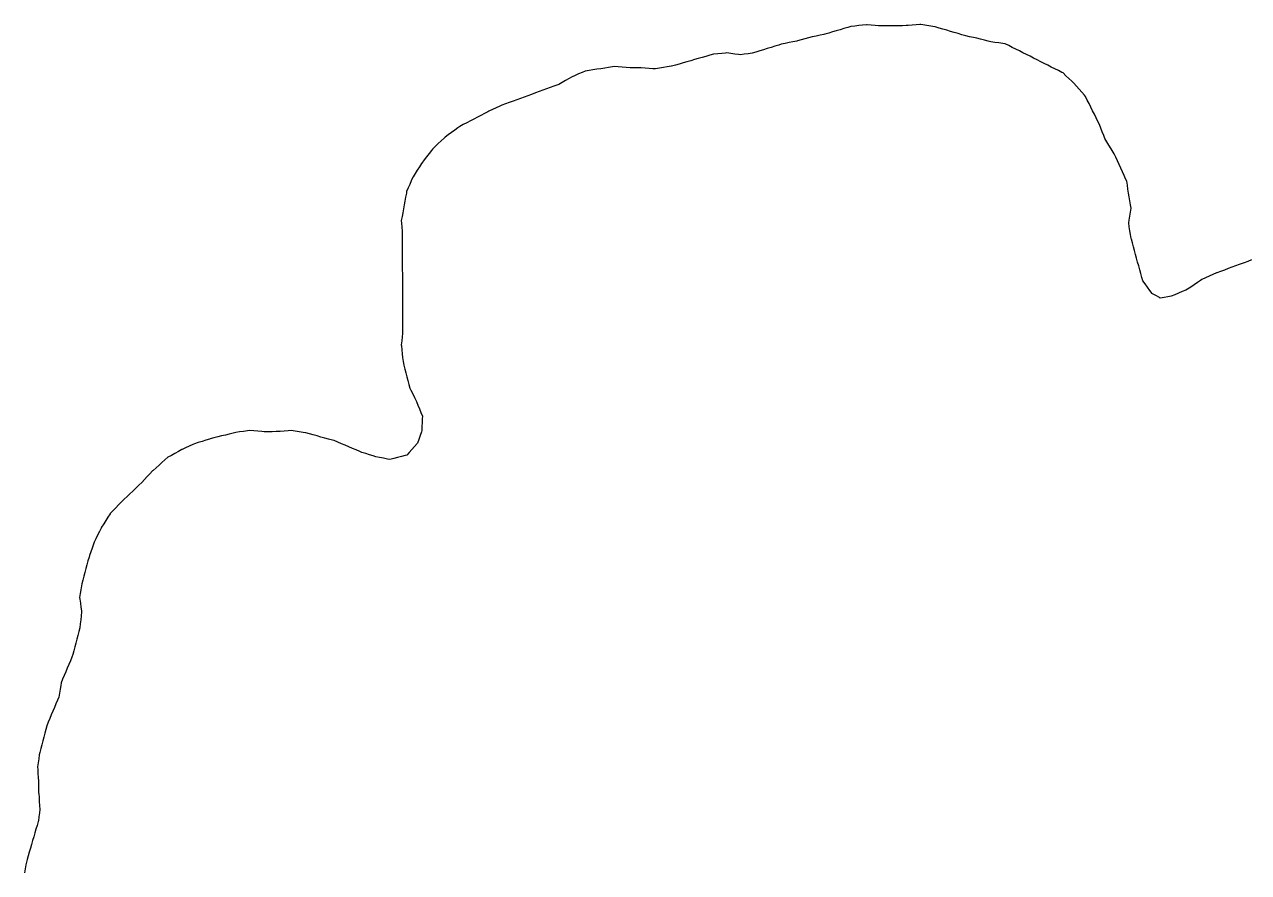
# Model space of a CAD drawing. Header units: millimetres. Extents: x 0 to 3094, y 578 to 2491.
# Drawn here: x 1721.3 to 2029.9, y 1864.3 to 2077.9 of the extents above; entities that cross this region are included whole.
import ezdxf

# ---------------------------------------------------------------- set-up
doc = ezdxf.new("R2010")
doc.units = ezdxf.units.MM
doc.layers.add('ALL_ISLANDS', color=7, linetype='Continuous')
doc.layers.add('OUTLINE_ISLAND_06', color=7, linetype='Continuous')

msp = doc.modelspace()

# ---------------------------------------------------------------- linework, layer by layer
at = {"layer": 'ALL_ISLANDS'}
msp.add_lwpolyline([(2030.7127, 2018.6146), (2029.7817, 2018.2495), (2028.8507, 2017.8845), (2028.5485, 2017.7757), (2027.6076, 2017.437), (2026.6667, 2017.0982), (2025.7259, 2016.7595), (2024.785, 2016.4208), (2023.8441, 2016.082), (2022.9032, 2015.7433), (2021.9623, 2015.4046), (2021.8243, 2015.3418), (2020.914, 2014.9279), (2020.0037, 2014.5139), (2019.0934, 2014.0999), (2018.1831, 2013.686), (2017.8525, 2013.4613), (2017.0254, 2012.8993), (2016.1982, 2012.3373), (2015.3711, 2011.7753), (2014.544, 2011.2133), (2014.1065, 2011.0294), (2013.1847, 2010.6418), (2012.2629, 2010.2542), (2011.341, 2009.8666), (2010.4192, 2009.479), (2009.6175, 2009.3482), (2008.6306, 2009.187), (2007.6437, 2009.0259), (2007.4404, 2009.1399), (2006.5684, 2009.6294), (2005.6963, 2010.1188), (2005.664, 2010.1616), (2005.0616, 2010.9598), (2004.4591, 2011.7579), (2003.8567, 2012.5561), (2003.2542, 2013.3542), (2003.019, 2014.2184), (2002.7563, 2015.1833), (2002.4936, 2016.1482), (2002.231, 2017.1131), (2001.9683, 2018.078), (2001.7056, 2019.0429), (2001.443, 2020.0078), (2001.1803, 2020.9726), (2000.9176, 2021.9375), (2000.655, 2022.9024), (2000.3923, 2023.8673), (2000.3682, 2024.0113), (2000.2031, 2024.9976), (2000.0381, 2025.9839), (1999.873, 2026.9701), (1999.7079, 2027.9564), (1999.8279, 2028.6806), (1999.9914, 2029.6672), (2000.1549, 2030.6537), (2000.3185, 2031.6402), (2000.1759, 2032.5215), (2000.0162, 2033.5087), (1999.8565, 2034.4959), (1999.6968, 2035.483), (1999.5371, 2036.4702), (1999.3775, 2037.4574), (1999.2178, 2038.4445), (1998.9501, 2039.025), (1998.5314, 2039.9332), (1998.1127, 2040.8413), (1997.694, 2041.7494), (1997.2753, 2042.6575), (1996.8565, 2043.5656), (1996.4378, 2044.4738), (1996.0191, 2045.3819), (1995.7728, 2045.7922), (1995.2581, 2046.6495), (1994.7434, 2047.5069), (1994.2287, 2048.3643), (1993.714, 2049.2216), (1993.4185, 2049.9781), (1993.0547, 2050.9095), (1992.6909, 2051.841), (1992.3271, 2052.7725), (1991.9472, 2053.5355), (1991.5014, 2054.4306), (1991.0556, 2055.3257), (1990.6098, 2056.2209), (1990.1641, 2057.116), (1989.7183, 2058.0112), (1989.2725, 2058.9063), (1988.8267, 2059.8015), (1988.5343, 2060.1334), (1987.8731, 2060.8837), (1987.212, 2061.634), (1986.5509, 2062.3842), (1985.8897, 2063.1345), (1985.3492, 2063.6504), (1984.6258, 2064.3409), (1983.9024, 2065.0313), (1983.179, 2065.7217), (1982.878, 2065.8732), (1981.9848, 2066.3228), (1981.0916, 2066.7724), (1980.1983, 2067.222), (1979.3051, 2067.6716), (1978.4119, 2068.1212), (1977.5187, 2068.5708), (1976.6254, 2069.0204), (1975.7322, 2069.47), (1974.839, 2069.9197), (1973.9457, 2070.3693), (1973.0525, 2070.8189), (1972.1593, 2071.2685), (1971.2661, 2071.7181), (1970.3728, 2072.1677), (1969.4796, 2072.6173), (1968.5864, 2073.0669), (1967.9639, 2073.1481), (1966.9723, 2073.2773), (1965.9806, 2073.4066), (1964.989, 2073.5359), (1964.28, 2073.7308), (1963.3158, 2073.996), (1962.3516, 2074.2611), (1961.3874, 2074.5262), (1960.5973, 2074.6801), (1959.6157, 2074.8713), (1958.6342, 2075.0624), (1958.6153, 2075.068), (1957.6563, 2075.3516), (1956.6974, 2075.6352), (1955.7384, 2075.9188), (1954.7795, 2076.2024), (1953.8206, 2076.4861), (1952.8616, 2076.7697), (1951.9027, 2077.0533), (1950.9437, 2077.3369), (1950.2921, 2077.4384), (1949.304, 2077.5924), (1948.3159, 2077.7463), (1947.3279, 2077.9003), (1947.09, 2077.9373), (1946.0945, 2077.8425), (1945.099, 2077.7478), (1944.1035, 2077.653), (1943.6468, 2077.6499), (1942.6469, 2077.6431), (1941.6469, 2077.6363), (1940.6469, 2077.6295), (1939.6469, 2077.6228), (1938.647, 2077.616), (1937.647, 2077.6092), (1936.647, 2077.6024), (1935.7897, 2077.6807), (1934.7938, 2077.7717), (1933.798, 2077.8627), (1933.6196, 2077.845), (1932.6244, 2077.7467), (1931.6293, 2077.6484), (1930.6341, 2077.5501), (1929.639, 2077.4518), (1928.8608, 2077.2151), (1927.904, 2076.9242), (1926.9473, 2076.6332), (1925.9906, 2076.3422), (1925.0338, 2076.0513), (1924.0771, 2075.7603), (1923.1204, 2075.4693), (1922.8801, 2075.4189), (1921.9014, 2075.2136), (1920.9227, 2075.0083), (1919.944, 2074.803), (1918.9653, 2074.5977), (1918.0957, 2074.3509), (1917.1337, 2074.0779), (1916.1717, 2073.805), (1916.035, 2073.7765), (1915.056, 2073.5727), (1914.077, 2073.3689), (1913.098, 2073.165), (1912.119, 2072.9612), (1911.458, 2072.7594), (1910.5016, 2072.4673), (1909.5452, 2072.1753), (1908.5888, 2071.8833), (1907.6324, 2071.5912), (1906.676, 2071.2992), (1905.7196, 2071.0071), (1904.7632, 2070.7151), (1903.7745, 2070.5738), (1902.7845, 2070.4324), (1901.7946, 2070.2909), (1901.3647, 2070.3531), (1900.3751, 2070.4964), (1899.3854, 2070.6397), (1898.3957, 2070.783), (1898.0927, 2070.754), (1897.0973, 2070.6585), (1896.1019, 2070.5631), (1895.1064, 2070.4676), (1895.0399, 2070.4486), (1894.0782, 2070.1745), (1893.1166, 2069.9004), (1892.1549, 2069.6263), (1891.1932, 2069.3522), (1890.2315, 2069.0781), (1889.2698, 2068.804), (1888.3081, 2068.5299), (1887.3464, 2068.2558), (1886.3847, 2067.9817), (1885.423, 2067.7075), (1884.4613, 2067.4334), (1884.3605, 2067.4162), (1883.3748, 2067.2479), (1882.389, 2067.0795), (1881.4033, 2066.9111), (1880.4176, 2066.7428), (1879.7714, 2066.7889), (1878.7739, 2066.8601), (1877.7764, 2066.9313), (1876.779, 2067.0025), (1876.0153, 2067.0059), (1875.0153, 2067.0104), (1874.0153, 2067.0149), (1874.0148, 2067.0149), (1873.0176, 2067.0899), (1872.0204, 2067.1649), (1871.0232, 2067.2399), (1870.026, 2067.3149), (1869.5701, 2067.2467), (1868.5811, 2067.0988), (1867.5921, 2066.9509), (1866.6031, 2066.803), (1865.6141, 2066.6551), (1864.6251, 2066.5072), (1863.6361, 2066.3593), (1862.6471, 2066.2114), (1861.9338, 2065.885), (1861.0245, 2065.4689), (1860.1151, 2065.0528), (1859.2058, 2064.6368), (1858.6211, 2064.3078), (1857.7495, 2063.8176), (1856.8779, 2063.3273), (1856.0063, 2062.8371), (1855.743, 2062.7407), (1854.8039, 2062.3971), (1853.8648, 2062.0535), (1852.9257, 2061.7099), (1851.9865, 2061.3663), (1851.0474, 2061.0227), (1850.1083, 2060.6791), (1849.1692, 2060.3355), (1848.2301, 2059.9919), (1847.291, 2059.6483), (1846.3519, 2059.3046), (1845.4127, 2058.961), (1844.4736, 2058.6174), (1843.5345, 2058.2738), (1842.5954, 2057.9302), (1841.6563, 2057.5866), (1841.1227, 2057.3384), (1840.2161, 2056.9165), (1839.3094, 2056.4946), (1838.4027, 2056.0728), (1838.1615, 2055.9476), (1837.2739, 2055.4871), (1836.3862, 2055.0266), (1835.4986, 2054.566), (1834.611, 2054.1055), (1833.7233, 2053.645), (1832.8357, 2053.1845), (1831.948, 2052.7239), (1831.0604, 2052.2634), (1830.5893, 2051.9244), (1829.7777, 2051.3402), (1828.966, 2050.7561), (1828.1544, 2050.1719), (1827.3428, 2049.5878), (1827.0819, 2049.3376), (1826.3601, 2048.6454), (1825.6384, 2047.9533), (1824.9167, 2047.2611), (1824.1949, 2046.5689), (1823.9186, 2046.2083), (1823.3104, 2045.4145), (1822.7022, 2044.6207), (1822.094, 2043.8269), (1821.4858, 2043.0331), (1821.4253, 2042.9391), (1820.8842, 2042.0982), (1820.343, 2041.2573), (1819.8018, 2040.4164), (1819.2607, 2039.5754), (1819.2297, 2039.5032), (1818.836, 2038.5839), (1818.4424, 2037.6646), (1818.0487, 2036.7454), (1817.6551, 2035.8261), (1817.5823, 2035.4341), (1817.3997, 2034.4509), (1817.2171, 2033.4677), (1817.0346, 2032.4845), (1816.852, 2031.5013), (1816.6695, 2030.5181), (1816.4869, 2029.5349), (1816.3044, 2028.5517), (1816.3512, 2027.8921), (1816.422, 2026.8946), (1816.4929, 2025.8971), (1816.5637, 2024.8996), (1816.5642, 2024.1085), (1816.5648, 2023.1085), (1816.5654, 2022.1085), (1816.566, 2021.1085), (1816.5666, 2020.1085), (1816.5672, 2019.1085), (1816.5678, 2018.1085), (1816.5684, 2017.1085), (1816.569, 2016.1085), (1816.5695, 2015.1085), (1816.5701, 2014.1085), (1816.5707, 2013.1085), (1816.5713, 2012.1085), (1816.5719, 2011.1085), (1816.5725, 2010.1085), (1816.5731, 2009.1085), (1816.5737, 2008.1085), (1816.5743, 2007.1085), (1816.5749, 2006.1085), (1816.5755, 2005.1085), (1816.5761, 2004.1085), (1816.5767, 2003.1085), (1816.5773, 2002.1085), (1816.5779, 2001.1085), (1816.5785, 2000.1085), (1816.4964, 1999.2207), (1816.4044, 1998.225), (1816.3124, 1997.2292), (1816.3366, 1996.9902), (1816.4375, 1995.9953), (1816.5383, 1995.0004), (1816.6391, 1994.0055), (1816.7399, 1993.0106), (1816.9753, 1992.1065), (1817.2274, 1991.1388), (1817.4794, 1990.171), (1817.7314, 1989.2033), (1817.9834, 1988.2356), (1818.2354, 1987.2679), (1818.4874, 1986.3001), (1818.7439, 1985.7835), (1819.1886, 1984.8878), (1819.6332, 1983.992), (1820.0778, 1983.0963), (1820.1454, 1982.9278), (1820.5174, 1981.9996), (1820.8895, 1981.0713), (1821.2615, 1980.1431), (1821.6335, 1979.2149), (1821.6079, 1978.6238), (1821.5646, 1977.6247), (1821.5213, 1976.6256), (1821.4779, 1975.6266), (1821.3662, 1975.2996), (1821.0427, 1974.3534), (1820.7192, 1973.4072), (1820.3957, 1972.461), (1820.3264, 1972.3831), (1819.6617, 1971.636), (1818.997, 1970.8889), (1818.3323, 1970.1418), (1817.6676, 1969.3947), (1817.3061, 1969.3054), (1816.3353, 1969.0655), (1815.3645, 1968.8256), (1814.3937, 1968.5857), (1813.4229, 1968.3458), (1812.817, 1968.4621), (1811.8349, 1968.6504), (1810.8528, 1968.8388), (1809.8707, 1969.0272), (1809.2548, 1969.2247), (1808.3026, 1969.5301), (1807.3503, 1969.8354), (1806.3981, 1970.1408), (1805.8656, 1970.3659), (1804.9445, 1970.7553), (1804.0235, 1971.1447), (1803.1024, 1971.5341), (1802.1813, 1971.9235), (1801.2602, 1972.3129), (1800.3392, 1972.7023), (1799.4181, 1973.0916), (1798.9521, 1973.2184), (1797.9872, 1973.481), (1797.0223, 1973.7435), (1796.0574, 1974.006), (1795.0924, 1974.2686), (1794.1275, 1974.5311), (1793.1626, 1974.7936), (1792.1977, 1975.0562), (1791.5274, 1975.1589), (1790.539, 1975.3105), (1789.5505, 1975.462), (1788.5621, 1975.6135), (1787.7693, 1975.5487), (1786.7726, 1975.4673), (1785.7759, 1975.3858), (1785.7226, 1975.3849), (1784.7227, 1975.3676), (1783.7229, 1975.3504), (1782.723, 1975.3331), (1781.7232, 1975.3159), (1781.1433, 1975.3642), (1780.1468, 1975.4472), (1779.1502, 1975.5302), (1778.1537, 1975.6132), (1777.5355, 1975.5384), (1776.5427, 1975.4182), (1775.55, 1975.298), (1774.5572, 1975.1778), (1773.8878, 1975.0064), (1772.919, 1974.7584), (1771.9503, 1974.5103), (1770.9815, 1974.2623), (1770.0128, 1974.0143), (1769.044, 1973.7662), (1768.0753, 1973.5182), (1767.9875, 1973.4903), (1767.0345, 1973.1874), (1766.0815, 1972.8844), (1765.1285, 1972.5815), (1764.1755, 1972.2785), (1763.7499, 1972.0843), (1762.8401, 1971.6692), (1761.9303, 1971.254), (1761.0206, 1970.8389), (1760.9913, 1970.8229), (1760.1145, 1970.342), (1759.2378, 1969.8611), (1758.361, 1969.3802), (1757.4842, 1968.8993), (1757.4787, 1968.8946), (1756.7252, 1968.2372), (1755.9717, 1967.5797), (1755.2181, 1966.9223), (1754.4646, 1966.2649), (1753.711, 1965.6075), (1753.5938, 1965.483), (1752.9081, 1964.7551), (1752.2225, 1964.0271), (1751.5369, 1963.2992), (1750.8512, 1962.5713), (1750.1656, 1961.8433), (1750.0812, 1961.7646), (1749.3501, 1961.0823), (1748.6191, 1960.4001), (1747.888, 1959.7178), (1747.1569, 1959.0355), (1746.4258, 1958.3532), (1746.4247, 1958.3521), (1745.7279, 1957.6349), (1745.031, 1956.9177), (1744.3341, 1956.2005), (1743.6372, 1955.4833), (1742.9404, 1954.7661), (1742.8692, 1954.6534), (1742.3353, 1953.8078), (1741.8015, 1952.9622), (1741.2676, 1952.1167), (1740.7337, 1951.2711), (1740.6323, 1951.0684), (1740.1847, 1950.1741), (1739.7372, 1949.2799), (1739.2896, 1948.3856), (1738.8421, 1947.4913), (1738.6598, 1946.9712), (1738.3291, 1946.0274), (1737.9984, 1945.0837), (1737.6677, 1944.14), (1737.567, 1943.765), (1737.3076, 1942.7992), (1737.0481, 1941.8335), (1736.7887, 1940.8677), (1736.5293, 1939.9019), (1736.2699, 1938.9362), (1736.0105, 1937.9704), (1735.7511, 1937.0046), (1735.6751, 1936.525), (1735.5187, 1935.5373), (1735.3623, 1934.5496), (1735.2059, 1933.5619), (1735.2634, 1933.1545), (1735.4031, 1932.1643), (1735.5428, 1931.1741), (1735.6826, 1930.1839), (1735.658, 1929.9229), (1735.5643, 1928.9273), (1735.4706, 1927.9317), (1735.3769, 1926.9361), (1735.2832, 1925.9405), (1735.0339, 1924.9872), (1734.7808, 1924.0197), (1734.5277, 1923.0523), (1734.2747, 1922.0848), (1734.0216, 1921.1174), (1733.7686, 1920.1499), (1733.5155, 1919.1825), (1733.252, 1918.5574), (1732.8636, 1917.6359), (1732.4752, 1916.7144), (1732.0868, 1915.7929), (1731.6983, 1914.8715), (1731.3099, 1913.95), (1730.9215, 1913.0285), (1730.533, 1912.107), (1730.4222, 1911.4313), (1730.2603, 1910.4444), (1730.0984, 1909.4576), (1729.9366, 1908.4708), (1729.6194, 1907.7191), (1729.2306, 1906.7977), (1728.8419, 1905.8764), (1728.4532, 1904.955), (1728.0644, 1904.0337), (1727.6757, 1903.1123), (1727.2869, 1902.191), (1726.8982, 1901.2696), (1726.6538, 1900.3393), (1726.3997, 1899.3721), (1726.1456, 1898.4049), (1725.8915, 1897.4377), (1725.6375, 1896.4705), (1725.3834, 1895.5033), (1725.1293, 1894.5361), (1725.0333, 1893.9119), (1724.8812, 1892.9235), (1724.7292, 1891.9351), (1724.5771, 1890.9468), (1724.6304, 1890.2464), (1724.7062, 1889.2493), (1724.782, 1888.2522), (1724.8578, 1887.255), (1724.8602, 1886.3852), (1724.8629, 1885.3852), (1724.8656, 1884.3852), (1724.8822, 1884.1732), (1724.9603, 1883.1763), (1725.0384, 1882.1793), (1725.1166, 1881.1824), (1725.1947, 1880.1855), (1725.0756, 1879.3088), (1724.9409, 1878.3179), (1724.8062, 1877.327), (1724.748, 1877.1263), (1724.4693, 1876.1659), (1724.1906, 1875.2055), (1723.912, 1874.2451), (1723.6333, 1873.2847), (1723.3547, 1872.3243), (1723.076, 1871.3639), (1722.7973, 1870.4036), (1722.5187, 1869.4432), (1722.24, 1868.4828), (1721.9613, 1867.5224), (1721.6827, 1866.562), (1721.622, 1866.1926), (1721.4599, 1865.2058), (1721.2978, 1864.219)], dxfattribs=at)
at = {"layer": 'OUTLINE_ISLAND_06'}
msp.add_lwpolyline([(2030.7127, 2018.6146), (2029.7817, 2018.2495), (2028.8507, 2017.8845), (2028.5485, 2017.7757), (2027.6076, 2017.437), (2026.6667, 2017.0982), (2025.7259, 2016.7595), (2024.785, 2016.4208), (2023.8441, 2016.082), (2022.9032, 2015.7433), (2021.9623, 2015.4046), (2021.8243, 2015.3418), (2020.914, 2014.9279), (2020.0037, 2014.5139), (2019.0934, 2014.0999), (2018.1831, 2013.686), (2017.8525, 2013.4613), (2017.0254, 2012.8993), (2016.1982, 2012.3373), (2015.3711, 2011.7753), (2014.544, 2011.2133), (2014.1065, 2011.0294), (2013.1847, 2010.6418), (2012.2629, 2010.2542), (2011.341, 2009.8666), (2010.4192, 2009.479), (2009.6175, 2009.3482), (2008.6306, 2009.187), (2007.6437, 2009.0259), (2007.4404, 2009.1399), (2006.5684, 2009.6294), (2005.6963, 2010.1188), (2005.664, 2010.1616), (2005.0616, 2010.9598), (2004.4591, 2011.7579), (2003.8567, 2012.5561), (2003.2542, 2013.3542), (2003.019, 2014.2184), (2002.7563, 2015.1833), (2002.4936, 2016.1482), (2002.231, 2017.1131), (2001.9683, 2018.078), (2001.7056, 2019.0429), (2001.443, 2020.0078), (2001.1803, 2020.9726), (2000.9176, 2021.9375), (2000.655, 2022.9024), (2000.3923, 2023.8673), (2000.3682, 2024.0113), (2000.2031, 2024.9976), (2000.0381, 2025.9839), (1999.873, 2026.9701), (1999.7079, 2027.9564), (1999.8279, 2028.6806), (1999.9914, 2029.6672), (2000.1549, 2030.6537), (2000.3185, 2031.6402), (2000.1759, 2032.5215), (2000.0162, 2033.5087), (1999.8565, 2034.4959), (1999.6968, 2035.483), (1999.5371, 2036.4702), (1999.3775, 2037.4574), (1999.2178, 2038.4445), (1998.9501, 2039.025), (1998.5314, 2039.9332), (1998.1127, 2040.8413), (1997.694, 2041.7494), (1997.2753, 2042.6575), (1996.8565, 2043.5656), (1996.4378, 2044.4738), (1996.0191, 2045.3819), (1995.7728, 2045.7922), (1995.2581, 2046.6495), (1994.7434, 2047.5069), (1994.2287, 2048.3643), (1993.714, 2049.2216), (1993.4185, 2049.9781), (1993.0547, 2050.9095), (1992.6909, 2051.841), (1992.3271, 2052.7725), (1991.9472, 2053.5355), (1991.5014, 2054.4306), (1991.0556, 2055.3257), (1990.6098, 2056.2209), (1990.1641, 2057.116), (1989.7183, 2058.0112), (1989.2725, 2058.9063), (1988.8267, 2059.8015), (1988.5343, 2060.1334), (1987.8731, 2060.8837), (1987.212, 2061.634), (1986.5509, 2062.3842), (1985.8897, 2063.1345), (1985.3492, 2063.6504), (1984.6258, 2064.3409), (1983.9024, 2065.0313), (1983.179, 2065.7217), (1982.878, 2065.8732), (1981.9848, 2066.3228), (1981.0916, 2066.7724), (1980.1983, 2067.222), (1979.3051, 2067.6716), (1978.4119, 2068.1212), (1977.5187, 2068.5708), (1976.6254, 2069.0204), (1975.7322, 2069.47), (1974.839, 2069.9197), (1973.9457, 2070.3693), (1973.0525, 2070.8189), (1972.1593, 2071.2685), (1971.2661, 2071.7181), (1970.3728, 2072.1677), (1969.4796, 2072.6173), (1968.5864, 2073.0669), (1967.9639, 2073.1481), (1966.9723, 2073.2773), (1965.9806, 2073.4066), (1964.989, 2073.5359), (1964.28, 2073.7308), (1963.3158, 2073.996), (1962.3516, 2074.2611), (1961.3874, 2074.5262), (1960.5973, 2074.6801), (1959.6157, 2074.8713), (1958.6342, 2075.0624), (1958.6153, 2075.068), (1957.6563, 2075.3516), (1956.6974, 2075.6352), (1955.7384, 2075.9188), (1954.7795, 2076.2024), (1953.8206, 2076.4861), (1952.8616, 2076.7697), (1951.9027, 2077.0533), (1950.9437, 2077.3369), (1950.2921, 2077.4384), (1949.304, 2077.5924), (1948.3159, 2077.7463), (1947.3279, 2077.9003), (1947.09, 2077.9373), (1946.0945, 2077.8425), (1945.099, 2077.7478), (1944.1035, 2077.653), (1943.6468, 2077.6499), (1942.6469, 2077.6431), (1941.6469, 2077.6363), (1940.6469, 2077.6295), (1939.6469, 2077.6228), (1938.647, 2077.616), (1937.647, 2077.6092), (1936.647, 2077.6024), (1935.7897, 2077.6807), (1934.7938, 2077.7717), (1933.798, 2077.8627), (1933.6196, 2077.845), (1932.6244, 2077.7467), (1931.6293, 2077.6484), (1930.6341, 2077.5501), (1929.639, 2077.4518), (1928.8608, 2077.2151), (1927.904, 2076.9242), (1926.9473, 2076.6332), (1925.9906, 2076.3422), (1925.0338, 2076.0513), (1924.0771, 2075.7603), (1923.1204, 2075.4693), (1922.8801, 2075.4189), (1921.9014, 2075.2136), (1920.9227, 2075.0083), (1919.944, 2074.803), (1918.9653, 2074.5977), (1918.0957, 2074.3509), (1917.1337, 2074.0779), (1916.1717, 2073.805), (1916.035, 2073.7765), (1915.056, 2073.5727), (1914.077, 2073.3689), (1913.098, 2073.165), (1912.119, 2072.9612), (1911.458, 2072.7594), (1910.5016, 2072.4673), (1909.5452, 2072.1753), (1908.5888, 2071.8833), (1907.6324, 2071.5912), (1906.676, 2071.2992), (1905.7196, 2071.0071), (1904.7632, 2070.7151), (1903.7745, 2070.5738), (1902.7845, 2070.4324), (1901.7946, 2070.2909), (1901.3647, 2070.3531), (1900.3751, 2070.4964), (1899.3854, 2070.6397), (1898.3957, 2070.783), (1898.0927, 2070.754), (1897.0973, 2070.6585), (1896.1019, 2070.5631), (1895.1064, 2070.4676), (1895.0399, 2070.4486), (1894.0782, 2070.1745), (1893.1166, 2069.9004), (1892.1549, 2069.6263), (1891.1932, 2069.3522), (1890.2315, 2069.0781), (1889.2698, 2068.804), (1888.3081, 2068.5299), (1887.3464, 2068.2558), (1886.3847, 2067.9817), (1885.423, 2067.7075), (1884.4613, 2067.4334), (1884.3605, 2067.4162), (1883.3748, 2067.2479), (1882.389, 2067.0795), (1881.4033, 2066.9111), (1880.4176, 2066.7428), (1879.7714, 2066.7889), (1878.7739, 2066.8601), (1877.7764, 2066.9313), (1876.779, 2067.0025), (1876.0153, 2067.0059), (1875.0153, 2067.0104), (1874.0153, 2067.0149), (1874.0148, 2067.0149), (1873.0176, 2067.0899), (1872.0204, 2067.1649), (1871.0232, 2067.2399), (1870.026, 2067.3149), (1869.5701, 2067.2467), (1868.5811, 2067.0988), (1867.5921, 2066.9509), (1866.6031, 2066.803), (1865.6141, 2066.6551), (1864.6251, 2066.5072), (1863.6361, 2066.3593), (1862.6471, 2066.2114), (1861.9338, 2065.885), (1861.0245, 2065.4689), (1860.1151, 2065.0528), (1859.2058, 2064.6368), (1858.6211, 2064.3078), (1857.7495, 2063.8176), (1856.8779, 2063.3273), (1856.0063, 2062.8371), (1855.743, 2062.7407), (1854.8039, 2062.3971), (1853.8648, 2062.0535), (1852.9257, 2061.7099), (1851.9865, 2061.3663), (1851.0474, 2061.0227), (1850.1083, 2060.6791), (1849.1692, 2060.3355), (1848.2301, 2059.9919), (1847.291, 2059.6483), (1846.3519, 2059.3046), (1845.4127, 2058.961), (1844.4736, 2058.6174), (1843.5345, 2058.2738), (1842.5954, 2057.9302), (1841.6563, 2057.5866), (1841.1227, 2057.3384), (1840.2161, 2056.9165), (1839.3094, 2056.4946), (1838.4027, 2056.0728), (1838.1615, 2055.9476), (1837.2739, 2055.4871), (1836.3862, 2055.0266), (1835.4986, 2054.566), (1834.611, 2054.1055), (1833.7233, 2053.645), (1832.8357, 2053.1845), (1831.948, 2052.7239), (1831.0604, 2052.2634), (1830.5893, 2051.9244), (1829.7777, 2051.3402), (1828.966, 2050.7561), (1828.1544, 2050.1719), (1827.3428, 2049.5878), (1827.0819, 2049.3376), (1826.3601, 2048.6454), (1825.6384, 2047.9533), (1824.9167, 2047.2611), (1824.1949, 2046.5689), (1823.9186, 2046.2083), (1823.3104, 2045.4145), (1822.7022, 2044.6207), (1822.094, 2043.8269), (1821.4858, 2043.0331), (1821.4253, 2042.9391), (1820.8842, 2042.0982), (1820.343, 2041.2573), (1819.8018, 2040.4164), (1819.2607, 2039.5754), (1819.2297, 2039.5032), (1818.836, 2038.5839), (1818.4424, 2037.6646), (1818.0487, 2036.7454), (1817.6551, 2035.8261), (1817.5823, 2035.4341), (1817.3997, 2034.4509), (1817.2171, 2033.4677), (1817.0346, 2032.4845), (1816.852, 2031.5013), (1816.6695, 2030.5181), (1816.4869, 2029.5349), (1816.3044, 2028.5517), (1816.3512, 2027.8921), (1816.422, 2026.8946), (1816.4929, 2025.8971), (1816.5637, 2024.8996), (1816.5642, 2024.1085), (1816.5648, 2023.1085), (1816.5654, 2022.1085), (1816.566, 2021.1085), (1816.5666, 2020.1085), (1816.5672, 2019.1085), (1816.5678, 2018.1085), (1816.5684, 2017.1085), (1816.569, 2016.1085), (1816.5695, 2015.1085), (1816.5701, 2014.1085), (1816.5707, 2013.1085), (1816.5713, 2012.1085), (1816.5719, 2011.1085), (1816.5725, 2010.1085), (1816.5731, 2009.1085), (1816.5737, 2008.1085), (1816.5743, 2007.1085), (1816.5749, 2006.1085), (1816.5755, 2005.1085), (1816.5761, 2004.1085), (1816.5767, 2003.1085), (1816.5773, 2002.1085), (1816.5779, 2001.1085), (1816.5785, 2000.1085), (1816.4964, 1999.2207), (1816.4044, 1998.225), (1816.3124, 1997.2292), (1816.3366, 1996.9902), (1816.4375, 1995.9953), (1816.5383, 1995.0004), (1816.6391, 1994.0055), (1816.7399, 1993.0106), (1816.9753, 1992.1065), (1817.2274, 1991.1388), (1817.4794, 1990.171), (1817.7314, 1989.2033), (1817.9834, 1988.2356), (1818.2354, 1987.2679), (1818.4874, 1986.3001), (1818.7439, 1985.7835), (1819.1886, 1984.8878), (1819.6332, 1983.992), (1820.0778, 1983.0963), (1820.1454, 1982.9278), (1820.5174, 1981.9996), (1820.8895, 1981.0713), (1821.2615, 1980.1431), (1821.6335, 1979.2149), (1821.6079, 1978.6238), (1821.5646, 1977.6247), (1821.5213, 1976.6256), (1821.4779, 1975.6266), (1821.3662, 1975.2996), (1821.0427, 1974.3534), (1820.7192, 1973.4072), (1820.3957, 1972.461), (1820.3264, 1972.3831), (1819.6617, 1971.636), (1818.997, 1970.8889), (1818.3323, 1970.1418), (1817.6676, 1969.3947), (1817.3061, 1969.3054), (1816.3353, 1969.0655), (1815.3645, 1968.8256), (1814.3937, 1968.5857), (1813.4229, 1968.3458), (1812.817, 1968.4621), (1811.8349, 1968.6504), (1810.8528, 1968.8388), (1809.8707, 1969.0272), (1809.2548, 1969.2247), (1808.3026, 1969.5301), (1807.3503, 1969.8354), (1806.3981, 1970.1408), (1805.8656, 1970.3659), (1804.9445, 1970.7553), (1804.0235, 1971.1447), (1803.1024, 1971.5341), (1802.1813, 1971.9235), (1801.2602, 1972.3129), (1800.3392, 1972.7023), (1799.4181, 1973.0916), (1798.9521, 1973.2184), (1797.9872, 1973.481), (1797.0223, 1973.7435), (1796.0574, 1974.006), (1795.0924, 1974.2686), (1794.1275, 1974.5311), (1793.1626, 1974.7936), (1792.1977, 1975.0562), (1791.5274, 1975.1589), (1790.539, 1975.3105), (1789.5505, 1975.462), (1788.5621, 1975.6135), (1787.7693, 1975.5487), (1786.7726, 1975.4673), (1785.7759, 1975.3858), (1785.7226, 1975.3849), (1784.7227, 1975.3676), (1783.7229, 1975.3504), (1782.723, 1975.3331), (1781.7232, 1975.3159), (1781.1433, 1975.3642), (1780.1468, 1975.4472), (1779.1502, 1975.5302), (1778.1537, 1975.6132), (1777.5355, 1975.5384), (1776.5427, 1975.4182), (1775.55, 1975.298), (1774.5572, 1975.1778), (1773.8878, 1975.0064), (1772.919, 1974.7584), (1771.9503, 1974.5103), (1770.9815, 1974.2623), (1770.0128, 1974.0143), (1769.044, 1973.7662), (1768.0753, 1973.5182), (1767.9875, 1973.4903), (1767.0345, 1973.1874), (1766.0815, 1972.8844), (1765.1285, 1972.5815), (1764.1755, 1972.2785), (1763.7499, 1972.0843), (1762.8401, 1971.6692), (1761.9303, 1971.254), (1761.0206, 1970.8389), (1760.9913, 1970.8229), (1760.1145, 1970.342), (1759.2378, 1969.8611), (1758.361, 1969.3802), (1757.4842, 1968.8993), (1757.4787, 1968.8946), (1756.7252, 1968.2372), (1755.9717, 1967.5797), (1755.2181, 1966.9223), (1754.4646, 1966.2649), (1753.711, 1965.6075), (1753.5938, 1965.483), (1752.9081, 1964.7551), (1752.2225, 1964.0271), (1751.5369, 1963.2992), (1750.8512, 1962.5713), (1750.1656, 1961.8433), (1750.0812, 1961.7646), (1749.3501, 1961.0823), (1748.6191, 1960.4001), (1747.888, 1959.7178), (1747.1569, 1959.0355), (1746.4258, 1958.3532), (1746.4247, 1958.3521), (1745.7279, 1957.6349), (1745.031, 1956.9177), (1744.3341, 1956.2005), (1743.6372, 1955.4833), (1742.9404, 1954.7661), (1742.8692, 1954.6534), (1742.3353, 1953.8078), (1741.8015, 1952.9622), (1741.2676, 1952.1167), (1740.7337, 1951.2711), (1740.6323, 1951.0684), (1740.1847, 1950.1741), (1739.7372, 1949.2799), (1739.2896, 1948.3856), (1738.8421, 1947.4913), (1738.6598, 1946.9712), (1738.3291, 1946.0274), (1737.9984, 1945.0837), (1737.6677, 1944.14), (1737.567, 1943.765), (1737.3076, 1942.7992), (1737.0481, 1941.8335), (1736.7887, 1940.8677), (1736.5293, 1939.9019), (1736.2699, 1938.9362), (1736.0105, 1937.9704), (1735.7511, 1937.0046), (1735.6751, 1936.525), (1735.5187, 1935.5373), (1735.3623, 1934.5496), (1735.2059, 1933.5619), (1735.2634, 1933.1545), (1735.4031, 1932.1643), (1735.5428, 1931.1741), (1735.6826, 1930.1839), (1735.658, 1929.9229), (1735.5643, 1928.9273), (1735.4706, 1927.9317), (1735.3769, 1926.9361), (1735.2832, 1925.9405), (1735.0339, 1924.9872), (1734.7808, 1924.0197), (1734.5277, 1923.0523), (1734.2747, 1922.0848), (1734.0216, 1921.1174), (1733.7686, 1920.1499), (1733.5155, 1919.1825), (1733.252, 1918.5574), (1732.8636, 1917.6359), (1732.4752, 1916.7144), (1732.0868, 1915.7929), (1731.6983, 1914.8715), (1731.3099, 1913.95), (1730.9215, 1913.0285), (1730.533, 1912.107), (1730.4222, 1911.4313), (1730.2603, 1910.4444), (1730.0984, 1909.4576), (1729.9366, 1908.4708), (1729.6194, 1907.7191), (1729.2306, 1906.7977), (1728.8419, 1905.8764), (1728.4532, 1904.955), (1728.0644, 1904.0337), (1727.6757, 1903.1123), (1727.2869, 1902.191), (1726.8982, 1901.2696), (1726.6538, 1900.3393), (1726.3997, 1899.3721), (1726.1456, 1898.4049), (1725.8915, 1897.4377), (1725.6375, 1896.4705), (1725.3834, 1895.5033), (1725.1293, 1894.5361), (1725.0333, 1893.9119), (1724.8812, 1892.9235), (1724.7292, 1891.9351), (1724.5771, 1890.9468), (1724.6304, 1890.2464), (1724.7062, 1889.2493), (1724.782, 1888.2522), (1724.8578, 1887.255), (1724.8602, 1886.3852), (1724.8629, 1885.3852), (1724.8656, 1884.3852), (1724.8822, 1884.1732), (1724.9603, 1883.1763), (1725.0384, 1882.1793), (1725.1166, 1881.1824), (1725.1947, 1880.1855), (1725.0756, 1879.3088), (1724.9409, 1878.3179), (1724.8062, 1877.327), (1724.748, 1877.1263), (1724.4693, 1876.1659), (1724.1906, 1875.2055), (1723.912, 1874.2451), (1723.6333, 1873.2847), (1723.3547, 1872.3243), (1723.076, 1871.3639), (1722.7973, 1870.4036), (1722.5187, 1869.4432), (1722.24, 1868.4828), (1721.9613, 1867.5224), (1721.6827, 1866.562), (1721.622, 1866.1926), (1721.4599, 1865.2058), (1721.2978, 1864.219)], dxfattribs=at)

doc.saveas('drawing.dxf')
